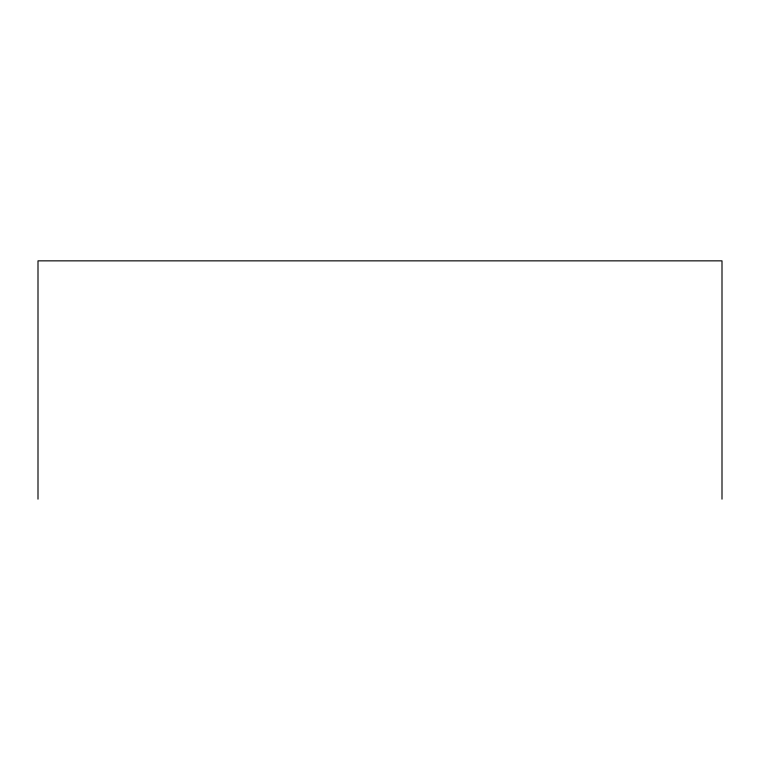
<?xml version="1.0" encoding="UTF-8"?>
<svg xmlns="http://www.w3.org/2000/svg" width="760" height="760" viewBox="0 0 760 760"><rect width="100%" height="100%" fill="white"/><g stroke="black" fill="none" stroke-linecap="round" stroke-linejoin="round"><path stroke-width="1.14" d="M722 499.149L722 260.851L38 260.851L38 499.149"/></g></svg>
